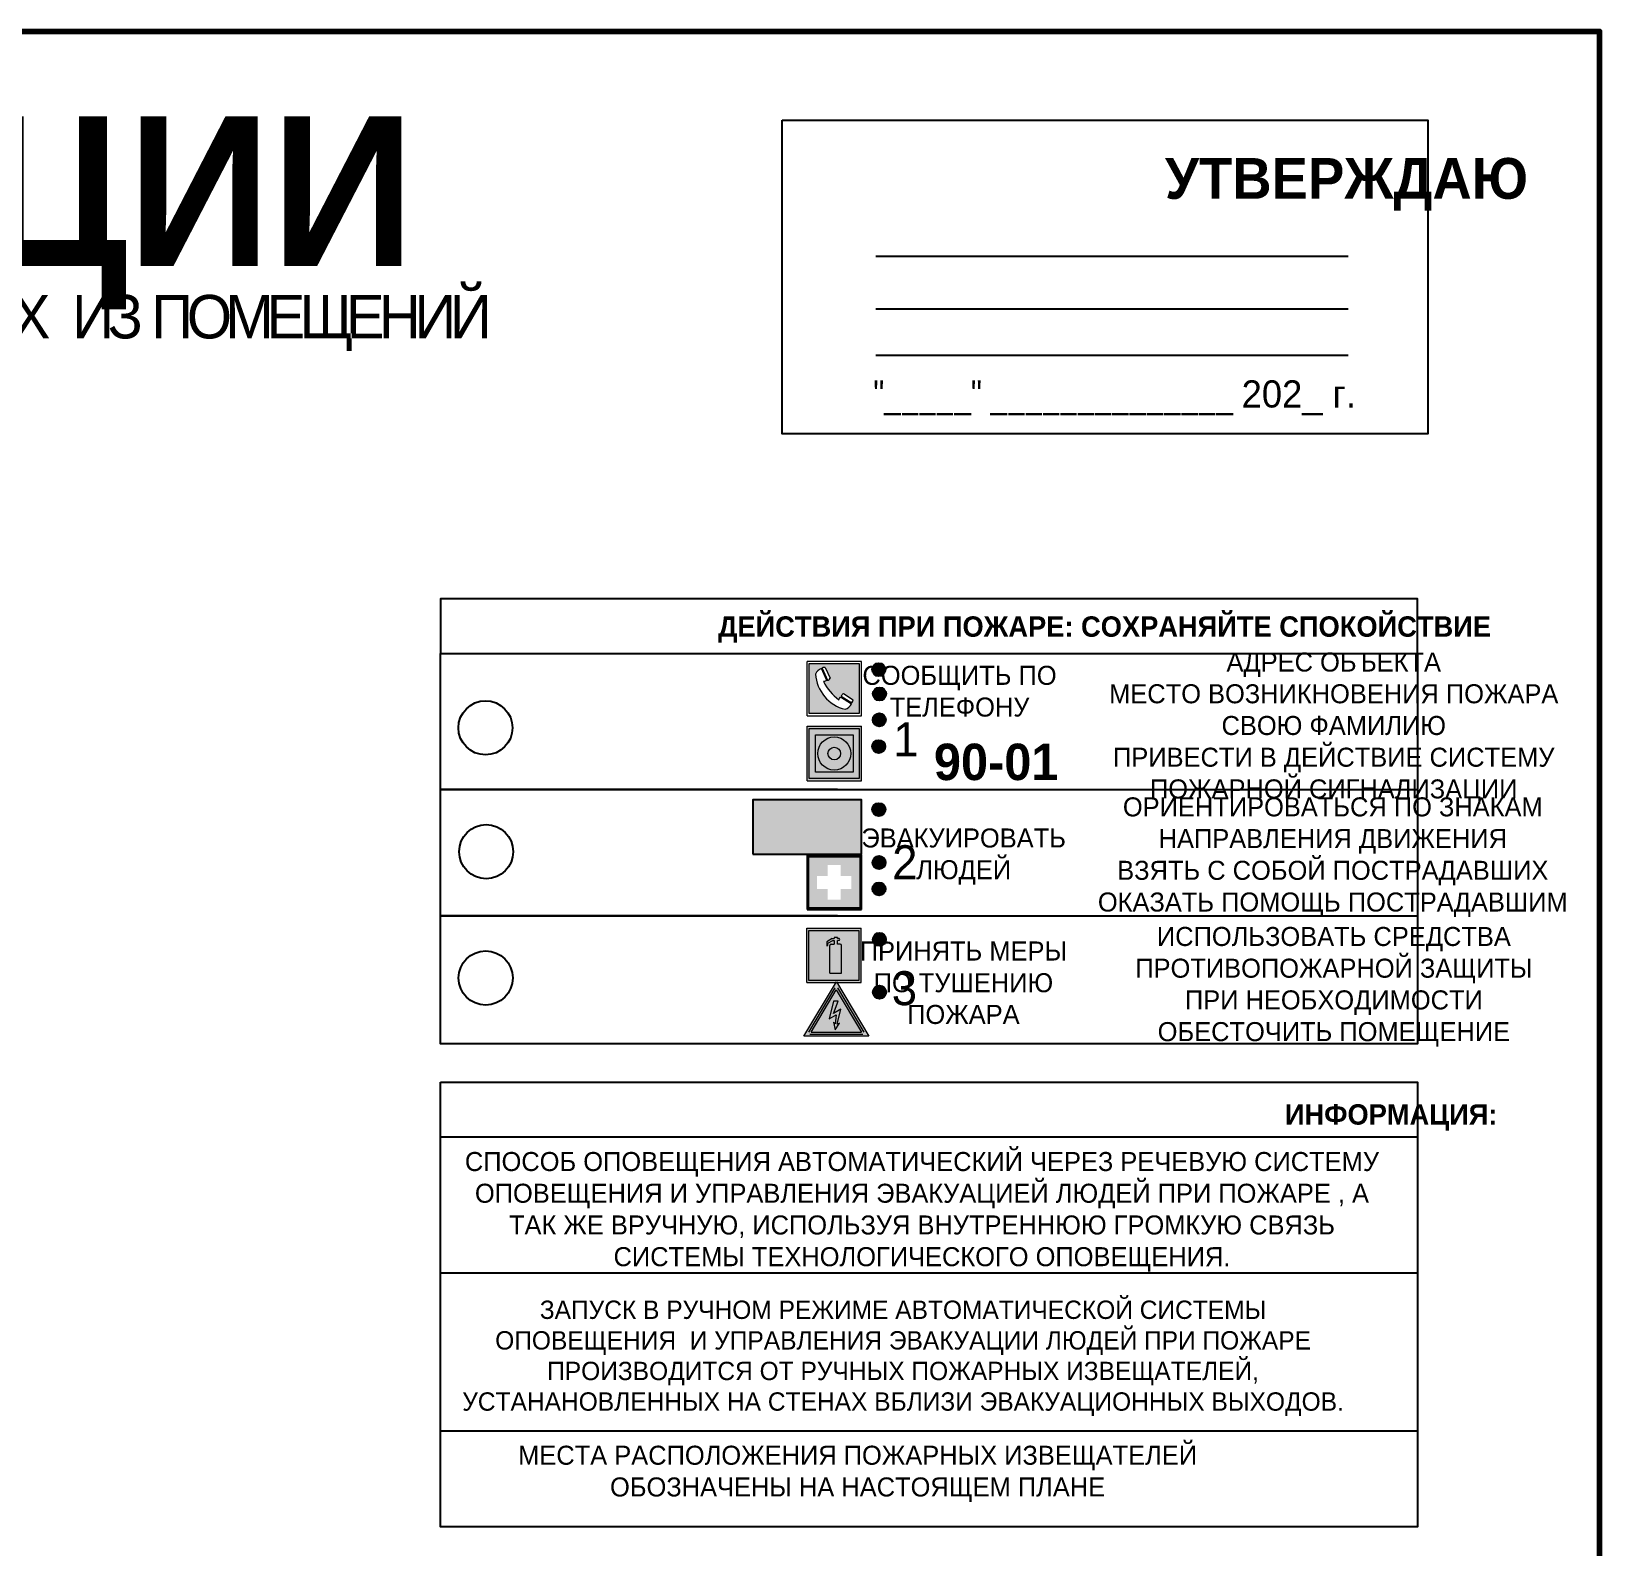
# Model space of a CAD drawing. Header units: millimetres. Extents: x 13114 to 67229, y 22859 to 38520.
# Drawn here: x 23259.9 to 23490.7, y 26028.8 to 26251.8 of the extents above; entities that cross this region are included whole.
import ezdxf

# ---------------------------------------------------------------- set-up
doc = ezdxf.new("R2010")
doc.units = ezdxf.units.MM
doc.styles.add('обычный', font='arial.ttf')

# ---------------------------------------------------------------- blocks, each defined once
blk = doc.blocks.new('A$C3E6D3DDE')
at = {"lineweight": 5}
h = blk.add_hatch(color=40, dxfattribs=at)
h.paths.add_polyline_path([(24.1, 1.45), (16.46, -11.35), (31.74, -11.35)])
h.paths.add_polyline_path([(24.09, -0.46), (30.03, -10.41), (18.14, -10.41)], flags=16)
h.paths.add_polyline_path([(24.54, -3.08), (23.41, -6.02), (25.13, -5.01), (24.33, -8.5), (24.82, -8.27), (23.79, -9.86), (23.4, -8.04), (23.8, -8.43), (24.04, -6.29), (22.39, -7.25), (23.44, -3.08)], flags=0)
h = blk.add_hatch(color=256, dxfattribs=at)
h.paths.add_polyline_path([(24.37, 0.03, 0.567511), (23.82, 0.03), (17.59, -10.4, 0.582454), (17.86, -10.88), (30.32, -10.88, 0.582149), (30.6, -10.4)])
h.paths.add_polyline_path([(24.09, -0.46), (18.14, -10.41), (30.03, -10.41)], flags=16)
h.paths.add_polyline_path([(24.54, -3.08), (23.41, -6.02), (25.13, -5.01), (24.33, -8.5), (24.82, -8.27), (23.79, -9.86), (23.4, -8.04), (23.8, -8.43), (24.04, -6.29), (22.39, -7.25), (23.44, -3.08)], flags=0)
h = blk.add_hatch(color=40, dxfattribs=at)
h.paths.add_polyline_path([(24.09, -0.46), (18.14, -10.41), (30.03, -10.41)])
h.paths.add_polyline_path([(24.82, -8.27), (23.79, -9.86), (23.4, -8.04), (23.8, -8.43), (24.04, -6.29), (22.39, -7.25), (23.44, -3.08), (24.54, -3.08), (23.41, -6.02), (25.13, -5.01), (24.33, -8.5)], flags=16)
at = {"color": 40, "lineweight": 5}
for p, q in [((16.46, -11.35), (24.1, 1.45)), ((24.1, 1.45), (31.74, -11.35))]:
    blk.add_line(p, q, dxfattribs=at)
at = {"lineweight": 5}
for p, q in [((17.59, -10.4), (23.82, 0.03)), ((24.37, 0.03), (30.6, -10.4)), ((18.14, -10.41), (24.09, -0.46)), ((23.44, -3.08), (22.39, -7.25)), ((23.41, -6.02), (24.54, -3.08)), ((24.54, -3.08), (23.44, -3.08)), ((24.09, -0.46), (30.03, -10.41)), ((22.39, -7.25), (24.04, -6.29)), ((25.13, -5.01), (23.41, -6.02)), ((24.04, -6.29), (23.8, -8.43)), ((24.33, -8.5), (25.13, -5.01)), ((17.86, -10.88), (30.32, -10.88)), ((18.14, -10.41), (30.03, -10.41)), ((23.8, -8.43), (23.4, -8.04)), ((23.4, -8.04), (23.79, -9.86)), ((23.79, -9.86), (24.82, -8.27)), ((24.82, -8.27), (24.33, -8.5))]:
    blk.add_line(p, q, dxfattribs=at)
at = {"color": 50, "lineweight": 5}
blk.add_line((31.74, -11.35), (16.46, -11.35), dxfattribs=at)
blk = doc.blocks.new('A$C456E1F9C')
at = {"lineweight": 5}
h = blk.add_hatch(color=242, dxfattribs=at)
h.paths.add_polyline_path([(0.51, -1.47), (0.51, -13.26), (12.29, -13.26), (12.29, -1.47)])
h.paths.add_polyline_path([(5.42, -4.95, -0.254479), (4.78, -5.4), (3.52, -2.53, -0.209735), (4.23, -2.4)], flags=16)
h.paths.add_polyline_path([(8.53, -8.6), (10.87, -10.17), (10.54, -10.76), (8.03, -9.13, -0.192251)], flags=16)
h.paths.add_polyline_path([(4.61, -5.49, 0.005518), (3.87, -5.72, 0.128647), (7.49, -10.01, 0.00809), (7.83, -9.33), (10.47, -10.97, -0.16736), (8.99, -12.25, -0.327862), (1.95, -3.95, -0.166952), (3.36, -2.62)], flags=16)
at = {"color": 242, "lineweight": 5}
for p, q in [((0, -13.77), (0, -0.97)), ((12.8, -0.97), (0, -0.97)), ((4.61, -5.49), (3.36, -2.62)), ((3.52, -2.53), (4.78, -5.4)), ((4.23, -2.4), (5.42, -4.95)), ((12.8, -13.77), (12.8, -0.97)), ((7.83, -9.33), (10.47, -10.97)), ((8.03, -9.13), (10.54, -10.76)), ((10.81, -10.12), (8.53, -8.6)), ((10.54, -10.76), (10.8, -10.3)), ((10.8, -10.3), (10.81, -10.12)), ((0, -13.77), (12.8, -13.77))]:
    blk.add_line(p, q, dxfattribs=at)
blk.add_lwpolyline([(0.51, -1.47), (12.29, -1.47), (12.29, -13.26), (0.51, -13.26)], close=True, dxfattribs=at)
for centre, radius, start, end in [((4.59, -5.34), 2.99, 114.2845, 152.1974), ((4.02, -3.27), 0.891, 76.3284, 123.7092), ((11.12, -3.31), 9.19, 183.9915, 256.6009), ((14.98, -39.1), 35.17, 107.1487, 108.4135), ((13.86, -0.94), 11.08, 205.5536, 234.8762), ((4.68, -4.59), 0.824, 276.9621, 334.0723), ((-13.31, 0.8), 23.44, 332.5487, 334.4027), ((8.94, -9.5), 0.989, 114.4092, 157.9388), ((7.87, -9.46), 3, 291.9291, 329.9329)]:
    blk.add_arc(centre, radius, start, end, dxfattribs=at)
blk = doc.blocks.new('A$C54414219')
at = {"true_color": 0xffffff}
h = blk.add_hatch(color=7, dxfattribs=at)
h.paths.add_polyline_path([(2.39, -9.45), (2.39, -18.3), (11.23, -18.3), (11.23, -9.45)], flags=0)
h.paths.add_polyline_path([(10.71, -13.87, -1), (2.92, -13.87, -1)], flags=0)
h.paths.add_polyline_path([(8.3, -13.87, -1), (5.33, -13.87, -1)], flags=0)
h.paths.add_polyline_path([(0.41, -7.47), (0.41, -20.27), (13.21, -20.27), (13.21, -7.47)])
h.paths.add_polyline_path([(0.92, -19.77), (12.71, -19.77), (12.71, -7.98), (0.92, -7.98)], flags=16)
h.paths.add_polyline_path([(11.23, -9.45), (11.23, -18.3), (2.39, -18.3), (2.39, -9.45)], flags=0)
at = {"lineweight": 5}
h = blk.add_hatch(color=242, dxfattribs=at)
h.paths.add_polyline_path([(12.71, -7.98), (0.92, -7.98), (0.92, -19.77), (12.71, -19.77)])
h.paths.add_polyline_path([(11.23, -18.3), (2.39, -18.3), (2.39, -9.45), (11.23, -9.45)], flags=16)
h.paths.add_polyline_path([(10.71, -13.87, -1), (2.92, -13.87, -1)], flags=0)
h.paths.add_polyline_path([(8.3, -13.87, -1), (5.33, -13.87, -1)], flags=0)
at = {"true_color": 0xffffff}
h = blk.add_hatch(color=7, dxfattribs=at)
h.paths.add_polyline_path([(2.39, -9.45), (2.39, -18.3), (11.23, -18.3), (11.23, -9.45)])
h.paths.add_polyline_path([(10.71, -13.87, -1), (2.92, -13.87, -1)], flags=16)
h.paths.add_polyline_path([(8.3, -13.87, -1), (5.33, -13.87, -1)], flags=0)
at = {"lineweight": 5}
h = blk.add_hatch(color=242, dxfattribs=at)
h.paths.add_polyline_path([(2.92, -13.87, 1), (10.71, -13.87, 1)])
h.paths.add_polyline_path([(8.3, -13.87, -1), (5.33, -13.87, -1)], flags=16)
at = {"color": 242, "lineweight": 5}
for p, q in [((0.41, -20.27), (0.41, -7.47)), ((0.41, -7.47), (13.21, -7.47)), ((0.41, -7.47), (13.21, -7.47)), ((13.21, -20.27), (13.21, -7.47)), ((0.41, -20.27), (13.21, -20.27))]:
    blk.add_line(p, q, dxfattribs=at)
for points in [[(0.92, -7.98), (12.71, -7.98), (12.71, -19.77), (0.92, -19.77)], [(2.39, -9.45), (11.23, -9.45), (11.23, -18.3), (2.39, -18.3)]]:
    blk.add_lwpolyline(points, close=True, dxfattribs=at)
for radius in [3.89, 1.49]:
    blk.add_circle((6.81, -13.87), radius, dxfattribs=at)
blk = doc.blocks.new('A$C32E8229D')
at = {"true_color": 0xffffff}
blk.add_hatch(color=7, dxfattribs=at).paths.add_polyline_path([(0, 0), (0, -8), (16, -8), (16, 0)])
h = blk.add_hatch(color=126)
h.paths.add_polyline_path([(0.2, -0.2), (15.8, -0.2), (15.8, -7.8), (0.2, -7.8)])
h.paths.add_polyline_path([(13.49, -2.05), (12.08, -2.05), (11.37, -2.63, 0.162397), (11.29, -2.84), (11.29, -3.63), (10.35, -3.63), (10.35, -4.05), (11.68, -4.05), (11.68, -3.48), (12.26, -4.28), (11.29, -5.1), (11.29, -6.78), (11.85, -6.78), (11.85, -5.44), (12.8, -4.64), (12.8, -5.94), (14.46, -5.94), (14.46, -5.39), (13.45, -5.39), (13.45, -3.97), (12.46, -2.59), (13.15, -2.59), (13.69, -3.34), (14.18, -3)], flags=16)
h.paths.add_polyline_path([(10.74, -1.82, 1), (11.8, -1.82, 1)], flags=16)
h.paths.add_polyline_path([(9.39, -3.59), (5.99, -3.59), (6.56, -3.03), (5.91, -3.03), (5.1, -3.83), (5.91, -4.64), (6.56, -4.64), (5.99, -4.09), (9.39, -4.09)], flags=16)
h.paths.add_polyline_path([(4.29, -1.08), (1.72, -1.08), (1.72, -6.6), (4.29, -6.6)], flags=16)
at = {"color": 126}
blk.add_lwpolyline([(16, -8), (0, -8), (0, 0), (16, 0)], close=True, dxfattribs=at)
blk = doc.blocks.new('A$C18900ED3')
h = blk.add_hatch(color=126)
h.paths.add_polyline_path([(-0.18, -0.18), (-7.02, -0.18), (-7.02, -7.02), (-0.18, -7.02)])
h.paths.add_polyline_path([(-5.89, -4.46), (-5.89, -2.77), (-4.46, -2.77), (-4.46, -1.31), (-2.77, -1.31), (-2.77, -2.77), (-1.33, -2.77), (-1.33, -4.46), (-2.77, -4.46), (-2.77, -5.89), (-4.46, -5.89), (-4.46, -4.46)], flags=16)
at = {"color": 126}
for p, q in [((-7.2, 0), (-7.2, -7.2)), ((0, 0), (-7.2, 0)), ((0, -7.2), (0, 0)), ((-7.02, -7.02), (-7.02, -0.18)), ((-7.02, -0.18), (-0.18, -0.18)), ((-0.18, -0.18), (-0.18, -7.02)), ((-7.2, -7.2), (0, -7.2)), ((-0.18, -7.02), (-7.02, -7.02))]:
    blk.add_line(p, q, dxfattribs=at)
blk = doc.blocks.new('A$C3AD82952')
at = {"true_color": 0xf5f5ff}
h = blk.add_hatch(color=7, dxfattribs=at)
h.dxf.hatch_style = 1
h.paths.add_polyline_path([(8.21, 8.73, 0.414214), (7.89, 9.05), (7.22, 9.05), (7.22, 9.92), (7.59, 9.92, 1), (7.57, 10.36), (7.22, 10.36), (7.22, 10.6), (6.43, 10.6), (6.43, 10.36), (6.01, 10.36), (4.74, 9.59), (4.74, 8.69), (4.98, 8.73), (4.98, 9.26), (6.12, 9.91), (6.43, 9.91), (6.43, 9.05), (5.76, 9.05, 0.414214), (5.44, 8.73), (5.44, 2.2), (8.21, 2.2)], flags=0)
h.paths.add_polyline_path([(12.8, 12.8), (0, 12.8), (0, 0), (12.8, 0)])
h.paths.add_polyline_path([(0.51, 12.29), (12.29, 12.29), (12.29, 0.51), (0.51, 0.51)], flags=16)
h.paths.add_polyline_path([(4.74, 9.59), (6.01, 10.36), (6.43, 10.36), (6.43, 10.6), (7.22, 10.6), (7.22, 10.36), (7.59, 10.36, -0.94586), (7.59, 9.92), (7.22, 9.92), (7.22, 9.05), (7.89, 9.05, -0.414214), (8.21, 8.73), (8.21, 2.2), (5.44, 2.2), (5.44, 8.73, -0.414214), (5.76, 9.05), (6.43, 9.05), (6.43, 9.91), (6.12, 9.91), (4.98, 9.26), (4.98, 8.73), (4.74, 8.69)], flags=0)
h = blk.add_hatch(color=242)
h.dxf.hatch_style = 1
h.paths.add_polyline_path([(12.29, 12.29), (0.51, 12.29), (0.51, 0.51), (12.29, 0.51)])
h.paths.add_polyline_path([(4.74, 8.69), (4.74, 9.59), (6.01, 10.36), (6.43, 10.36), (6.43, 10.6), (7.22, 10.6), (7.22, 10.36), (7.59, 10.36, -0.94586), (7.59, 9.92), (7.22, 9.92), (7.22, 9.05), (7.89, 9.05, -0.414214), (8.21, 8.73), (8.21, 2.2), (5.44, 2.2), (5.44, 8.73, -0.414214), (5.76, 9.05), (6.43, 9.05), (6.43, 9.91), (6.12, 9.91), (4.98, 9.26), (4.98, 8.73)], flags=16)
h = blk.add_hatch(color=7, dxfattribs=at)
h.dxf.hatch_style = 1
h.paths.add_polyline_path([(8.21, 8.73, 0.414214), (7.89, 9.05), (7.22, 9.05), (7.22, 9.92), (7.59, 9.92, 1), (7.57, 10.36), (7.22, 10.36), (7.22, 10.6), (6.43, 10.6), (6.43, 10.36), (6.01, 10.36), (4.74, 9.59), (4.74, 8.69), (4.98, 8.73), (4.98, 9.26), (6.12, 9.91), (6.43, 9.91), (6.43, 9.05), (5.76, 9.05, 0.414214), (5.44, 8.73), (5.44, 2.2), (8.21, 2.2)])
at = {"color": 242, "lineweight": 5}
for p, q in [((0, 0), (0, 12.8)), ((0, 12.8), (12.8, 12.8)), ((12.8, 0), (12.8, 12.8)), ((6.01, 10.36), (4.74, 9.59)), ((4.74, 9.59), (4.74, 8.69)), ((4.74, 8.69), (4.98, 8.73)), ((4.98, 9.26), (6.12, 9.91)), ((4.98, 8.73), (4.98, 9.26)), ((5.44, 2.2), (5.44, 8.73)), ((5.76, 9.05), (6.43, 9.05)), ((6.01, 10.36), (6.43, 10.36)), ((6.12, 9.91), (6.43, 9.91)), ((7.22, 10.6), (6.43, 10.6)), ((6.43, 10.6), (6.43, 10.36)), ((6.43, 9.91), (6.43, 9.05)), ((7.22, 10.36), (7.22, 10.6)), ((7.59, 10.36), (7.22, 10.36)), ((7.22, 9.05), (7.22, 9.92)), ((7.59, 9.92), (7.22, 9.92)), ((7.89, 9.05), (7.22, 9.05)), ((8.21, 2.2), (8.21, 8.73)), ((0, 0), (12.8, 0)), ((5.44, 2.2), (8.21, 2.2))]:
    blk.add_line(p, q, dxfattribs=at)
blk.add_lwpolyline([(0.51, 12.29), (12.29, 12.29), (12.29, 0.51), (0.51, 0.51)], close=True, dxfattribs=at)
for centre, radius, start, end in [((5.76, 8.73), 0.32, 90, 180), ((7.58, 10.14), 0.223, 273.1875, 86.8125), ((7.89, 8.73), 0.32, 0, 90)]:
    blk.add_arc(centre, radius, start, end, dxfattribs=at)

msp = doc.modelspace()

# ---------------------------------------------------------------- hatches: boundary and pattern name
at = {"lineweight": 0}
h = msp.add_hatch(color=256, dxfattribs=at)
h.dxf.hatch_style = 1
h.paths.add_polyline_path([(23383.67, 26157.85, 1), (23385.6, 26157.85, 1)])
h = msp.add_hatch(color=256, dxfattribs=at)
h.dxf.hatch_style = 1
h.paths.add_polyline_path([(23383.77, 26154.27, 1), (23385.71, 26154.27, 1)])
h = msp.add_hatch(color=256, dxfattribs=at)
h.dxf.hatch_style = 1
h.paths.add_polyline_path([(23383.74, 26150.46, 1), (23385.67, 26150.46, 1)])
h = msp.add_hatch(color=256, dxfattribs=at)
h.dxf.hatch_style = 1
h.paths.add_polyline_path([(23383.65, 26146.53, 1), (23385.59, 26146.53, 1)])
h = msp.add_hatch(color=256, dxfattribs=at)
h.dxf.hatch_style = 1
h.paths.add_polyline_path([(23383.67, 26137.26, 1), (23385.6, 26137.26, 1)])
h = msp.add_hatch(color=256, dxfattribs=at)
h.dxf.hatch_style = 1
h.paths.add_polyline_path([(23383.71, 26129.48, 1), (23385.64, 26129.48, 1)])
h = msp.add_hatch(color=256, dxfattribs=at)
h.dxf.hatch_style = 1
h.paths.add_polyline_path([(23383.7, 26125.58, 1), (23385.63, 26125.58, 1)])
h = msp.add_hatch(color=256, dxfattribs=at)
h.dxf.hatch_style = 1
h.paths.add_polyline_path([(23383.76, 26118.16, 1), (23385.69, 26118.16, 1)])
h = msp.add_hatch(color=256, dxfattribs=at)
h.dxf.hatch_style = 1
h.paths.add_polyline_path([(23383.76, 26110.39, 1), (23385.69, 26110.39, 1)])

# ---------------------------------------------------------------- linework, layer by layer
at = {"color": 6, "lineweight": 100}
msp.add_lwpolyline([(22890.71, 25856.78), (23490.71, 25856.78), (23490.71, 26251.78), (22890.71, 26251.78)], close=True, dxfattribs=at)
for points in [[(23370.43, 26238.73), (23465.43, 26238.73), (23465.43, 26192.53), (23370.43, 26192.53)], [(23320.13, 26160.21), (23463.89, 26160.21), (23463.89, 26168.26), (23320.13, 26168.26)], [(23320.13, 26160.21), (23463.89, 26160.21), (23463.89, 26102.81), (23320.13, 26102.81)]]:
    msp.add_lwpolyline(points, close=True)
for points in [[(23384.18, 26218.69), (23453.7, 26218.69)], [(23384.18, 26210.93), (23453.7, 26210.93)], [(23384.18, 26204.14), (23453.7, 26204.14)], [(23378.54, 26140.21), (23320.13, 26140.21), (23463.89, 26140.21)], [(23378.54, 26121.64), (23320.13, 26121.64), (23463.89, 26121.64)]]:
    msp.add_lwpolyline(points)
at = {"color": 0}
msp.add_lwpolyline([(23320.13, 26097.15), (23463.89, 26097.15), (23463.89, 26031.7), (23320.13, 26031.7)], close=True, dxfattribs=at)
for points in [[(23320.13, 26089.1), (23463.89, 26089.1)], [(23320.13, 26069.1), (23463.89, 26069.1)], [(23320.13, 26045.85), (23463.89, 26045.85)]]:
    msp.add_lwpolyline(points, dxfattribs=at)
for centre, radius in [((23384.64, 26157.85), 0.966), ((23384.74, 26154.27), 0.966), ((23326.75, 26149.29), 3.98), ((23384.7, 26150.46), 0.966), ((23384.62, 26146.53), 0.966), ((23384.63, 26137.26), 0.966), ((23326.85, 26131.06), 3.98), ((23384.67, 26129.48), 0.966), ((23384.66, 26125.58), 0.966), ((23384.72, 26118.16), 0.966), ((23326.78, 26112.48), 3.98), ((23384.73, 26110.39), 0.966)]:
    msp.add_circle(centre, radius)

# ---------------------------------------------------------------- block references
for name, p, xscale, yscale, zscale in [('A$C456E1F9C', (23374.08, 26159.67), 0.625, 0.625, 0.625), ('A$C54414219', (23373.82, 26154.18), 0.625, 0.625, 0.625), ('A$C18900ED3', (23382.08, 26130.54), 1.111111111007631, 1.111111111007631, 1.111111111007631), ('A$C3AD82952', (23374.03, 26111.8), 0.625, 0.625, 0.625), ('A$C3E6D3DDE', (23363.32, 26111), 0.625, 0.625, 0.625)]:
    msp.add_blockref(name, p, dxfattribs=dict(xscale=xscale, yscale=yscale, zscale=zscale))
at = {"xscale": -1}
msp.add_blockref('A$C32E8229D', (23382.08, 26138.69), dxfattribs=at)

# ---------------------------------------------------------------- texts
at = {"lineweight": 0, "style": 'обычный'}
for s, insert, char_height, width, attachment_point in [('{\\fProxima Nova Rg|b1|i0|c204|p2;ПЛАН ЭВАКУАЦИИ}', (23039.2, 26239.26), 22, 493.8901, 1), ('\\pi-18,l18,t18;{\\fProxima Nova Rg|b1|i0|c204|p2;УТВЕРЖДАЮ\\H1.1997x; }', (23453.46, 26229.27), 6, 126.6484, 5), ('{\\fArial Narrow|b0|i0|c204|p34;"_____" ______________ \\fProxima Nova Rg|b0|i0|c204|p2;202_ г. }', (23419.33, 26197.85), 4, 78.6503, 5), ('{\\fProxima Nova Rg|b1|i0|c204|p2;ДЕЙСТВИЯ ПРИ ПОЖАРЕ: СОХРАНЯЙТЕ СПОКОЙСТВИЕ\\H1.6644x; }', (23417.84, 26163.76), 3, 175.1736, 5), ('\\pi-8.4,l8.4,t8.4;{\\fProxima Nova Rg|b0|i0|c204|p2;АДРЕС ОБЪЕКТА\\PМЕСТО ВОЗНИКНОВЕНИЯ ПОЖАРА \\PСВОЮ ФАМИЛИЮ\\PПРИВЕСТИ В ДЕЙСТВИЕ СИСТЕМУ \\PПОЖАРНОЙ СИГНАЛИЗАЦИИ}', (23451.58, 26149.23), 2.8, 126.6484, 5), ('{\\fProxima Nova Rg|b0|i0|c204|p2;СООБЩИТЬ ПО \\PТЕЛЕФОНУ}', (23396.51, 26154.66), 2.8, 126.6484, 5), ('{\\fProxima Nova Rg|b0|i0|c204|p2;1\\H1.1667x; }', (23388.61, 26147.6), 5, 126.6484, 5), ('{\\fProxima Nova Rg|b1|i0|c204|p2;\\H1.0714x;90-01\\fProxima Nova Rg|b0|i0|c204|p2;\\H0.93331x; \\H1.3449x; }', (23401.9, 26144.24), 5, 126.6484, 5), ('\\pi-8.4,l8.4,t8.4;{\\fProxima Nova Rg|b0|i0|c204|p2;ОРИЕНТИРОВАТЬСЯ ПО ЗНАКАМ \\PНАПРАВЛЕНИЯ ДВИЖЕНИЯ\\PВЗЯТЬ С СОБОЙ ПОСТРАДАВШИХ\\PОКАЗАТЬ ПОМОЩЬ ПОСТРАДАВШИМ}', (23451.44, 26130.25), 2.8, 126.6484, 5), ('{\\fProxima Nova Rg|b0|i0|c204|p2;ЭВАКУИРОВАТЬ \\PЛЮДЕЙ}', (23397.12, 26130.34), 2.8, 126.6484, 5), ('{\\fProxima Nova Rg|b0|i0|c204|p2;2\\H1.1967x; }', (23388.46, 26129.51), 5, 126.6484, 5), ('\\pi-8.4,l8.4,t8.4;{\\fProxima Nova Rg|b0|i0|c204|p2;ИСПОЛЬЗОВАТЬ СРЕДСТВА \\PПРОТИВОПОЖАРНОЙ ЗАЩИТЫ \\PПРИ НЕОБХОДИМОСТИ \\PОБЕСТОЧИТЬ ПОМЕЩЕНИЕ}', (23451.6, 26111.18), 2.8, 126.6484, 5), ('{\\fProxima Nova Rg|b0|i0|c204|p2;ПРИНЯТЬ МЕРЫ \\PПО ТУШЕНИЮ \\PПОЖАРА}', (23397.08, 26111.76), 2.8, 126.6484, 5), ('{\\fProxima Nova Rg|b0|i0|c204|p2;3\\H1.1967x; }', (23388.4, 26110.94), 5, 126.6484, 5), ('{\\fProxima Nova Rg|b1|i0|c204|p2;ИНФОРМАЦИЯ:\\H1.1997x; }', (23460.03, 26091.96), 3, 175.1736, 5), ('{\\fProxima Nova Rg|b0|i0|c204|p2;СПОСОБ ОПОВЕЩЕНИЯ АВТОМАТИЧЕСКИЙ ЧЕРЕЗ РЕЧЕВУЮ СИСТЕМУ ОПОВЕЩЕНИЯ И УПРАВЛЕНИЯ ЭВАКУАЦИЕЙ ЛЮДЕЙ ПРИ ПОЖАРЕ , А ТАК ЖЕ ВРУЧНУЮ, ИСПОЛЬЗУЯ ВНУТРЕННЮЮ ГРОМКУЮ СВЯЗЬ СИСТЕМЫ ТЕХНОЛОГИЧЕСКОГО ОПОВЕЩЕНИЯ.}', (23390.98, 26078.06), 2.8, 137.0334, 5), ('{\\fProxima Nova Rg|b0|i0|c204|p2;\\P\\pt8.1;ЗАПУСК В РУЧНОМ РЕЖИМЕ АВТОМАТИЧЕСКОЙ СИСТЕМЫ ОПОВЕЩЕНИЯ  И УПРАВЛЕНИЯ ЭВАКУАЦИИ ЛЮДЕЙ ПРИ ПОЖАРЕ ПРОИЗВОДИТСЯ ОТ РУЧНЫХ ПОЖАРНЫХ ИЗВЕЩАТЕЛЕЙ, УСТАНАНОВЛЕННЫХ НА СТЕНАХ ВБЛИЗИ ЭВАКУАЦИОННЫХ ВЫХОДОВ. }', (23388.2, 26058.76), 2.7, 131.4512, 5), ('\\pt8.4;{\\fProxima Nova Rg|b0|i0|c204|p2;\\PМЕСТА РАСПОЛОЖЕНИЯ ПОЖАРНЫХ ИЗВЕЩАТЕЛЕЙ ОБОЗНАЧЕНЫ НА НАСТОЯЩЕМ ПЛАНЕ}', (23381.51, 26041.84), 2.8, 118.5618, 5)]:
    msp.add_mtext(s, dxfattribs=dict(at, insert=insert, char_height=char_height, width=width, attachment_point=attachment_point))
at = {"color": 0, "lineweight": 0, "insert": (23189.28, 26213.17), "char_height": 8, "width": 449.2158, "attachment_point": 5, "style": 'обычный'}
msp.add_mtext('{\\fArial Black|b1|i0|c204|p34;\\H2x;\\T0.85;  \\fArial Narrow|b0|i0|c204|p34;\\H0.8x;\\W0.9;\\P\\fProxima Nova Rg|b0|i0|c204|p2;\\H0.5x;\\W1;\\C256;ПРИ ПОЖАРЕ  ИЛИ ДРУГИХ ЧРЕЗВЫЧАЙНЫХ СИТУАЦИЯХ  ИЗ ПОМЕЩЕНИЙ \\fProxima Nova Rg|b1|i0|c204|p2;\\H1.25x;\\PЦЭО: \\fProxima Nova Rg|b1|i0|c0|p2; \\fProxima Nova Rg|b1|i0|c204|p2;АБК ЦВС\\fProxima Nova Rg|b1|i0|c0|p2;  2 \\fProxima Nova Rg|b1|i0|c204|p2;ЭТАЖ}', dxfattribs=at)

doc.saveas('drawing.dxf')
